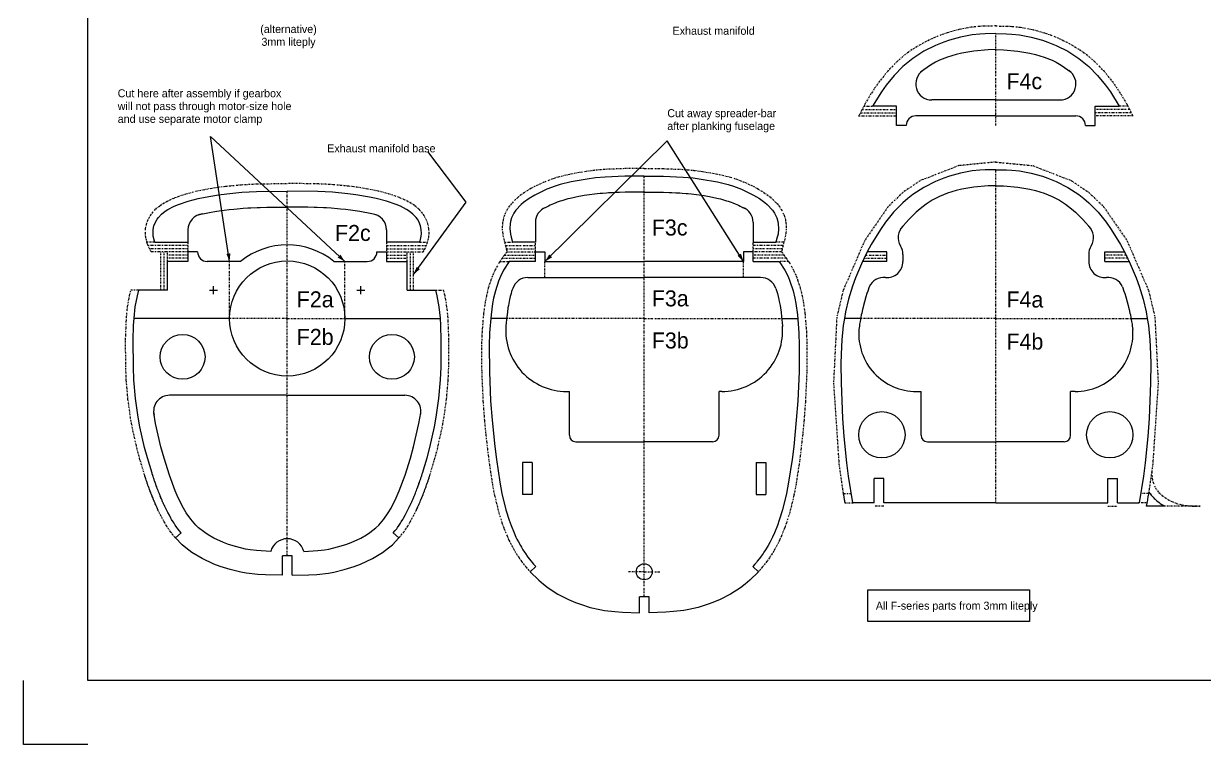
# Model space of a CAD drawing. Extents: x -1638 to 412, y -412 to 1290.
# Drawn here: x -1638.5 to -1269.5, y 449.2 to 674.4 of the extents above; entities that cross this region are included whole.
import ezdxf
from ezdxf.enums import TextEntityAlignment as Align

# ---------------------------------------------------------------- set-up
doc = ezdxf.new("R2010")
doc.units = 0
doc.linetypes.add('DASHDOT', pattern=[1, 0.5, -0.25, 0, -0.25])
for name, color, linetype in [('1', 7, 'CONTINUOUS'), ('2', 7, 'CONTINUOUS'), ('4', 7, 'CONTINUOUS'), ('6', 7, 'CONTINUOUS'), ('7', 7, 'CONTINUOUS'), ('8', 7, 'CONTINUOUS')]:
    doc.layers.add(name, color=color, linetype=linetype)
doc.styles.add('txt', font='TXT', dxfattribs={"height": 0.2})

# ---------------------------------------------------------------- blocks, each defined once
blk = doc.blocks.new('*D18')
at = {"layer": '7', "color": 215, "linetype": 'CONTINUOUS'}
blk.add_line((0, 0), (-41.957, 39.0315), dxfattribs=at)
blk.add_solid([(-1.4047, 2.1604), (0, 0), (-2.2561, 1.2452)], dxfattribs=at)
blk = doc.blocks.new('*D19')
at = {"layer": '7', "color": 215, "linetype": 'CONTINUOUS'}
blk.add_line((0, 0), (-5.957, 39.0315), dxfattribs=at)
blk.add_solid([(0.2407, 2.5657), (0, 0), (-0.995, 2.3771)], dxfattribs=at)
blk = doc.blocks.new('*D26')
at = {"layer": '7', "color": 215, "linetype": 'CONTINUOUS'}
blk.add_line((0, 0), (38.2076, 37.7688), dxfattribs=at)
blk.add_solid([(2.2173, 1.313), (0, 0), (1.3386, 2.202)], dxfattribs=at)
blk = doc.blocks.new('*D27')
at = {"layer": '7', "color": 215, "linetype": 'CONTINUOUS'}
blk.add_line((0, 0), (-23.7924, 37.7688), dxfattribs=at)
blk.add_solid([(-0.8037, 2.4484), (0, 0), (-1.8613, 1.7821)], dxfattribs=at)
blk = doc.blocks.new('*D53')
at = {"layer": '7', "color": 215, "linetype": 'CONTINUOUS'}
blk.add_line((0, 0), (16.4244, 22.6086), dxfattribs=at)
blk.add_solid([(1.975, 1.6553), (0, 0), (0.9637, 2.39)], dxfattribs=at)

msp = doc.modelspace()

# ---------------------------------------------------------------- linework, layer by layer
at = {"layer": '1', "color": 5, "linetype": 'CONTINUOUS'}
msp.add_line((-1556.1672, 509.4433), (-1556.116, 509.4433), dxfattribs=at)
at = {"layer": '2', "color": 5, "linetype": 'CONTINUOUS'}
for p, q in [((-1589.2356, 515.2631), (-1591.0264, 513.7113)), ((-1523.0476, 515.2631), (-1521.2568, 513.7113))]:
    msp.add_line(p, q, dxfattribs=at)
at = {"layer": '4', "color": 166, "linetype": 'DASHDOT'}
for p, q in [((-1334.8846, 642.5849), (-1334.8846, 671.2834)), ((-1334.8846, 524.6185), (-1334.8846, 628.7715)), ((-1444.677, 495.3114), (-1444.677, 626.7191)), ((-1556.1416, 508.0861), (-1556.1416, 622.0863)), ((-1574.1416, 582.2735), (-1574.1416, 600.073)), ((-1538.1416, 582.2735), (-1538.1416, 600.073)), ((-1475.677, 595.073), (-1475.677, 600.073)), ((-1413.677, 595.073), (-1413.677, 600.073)), ((-1556.1416, 582.2735), (-1574.1416, 582.2735)), ((-1556.1416, 582.2735), (-1538.1416, 582.2735)), ((-1444.677, 582.2735), (-1487.642, 582.2735)), ((-1444.677, 582.2735), (-1401.712, 582.2735)), ((-1334.8846, 582.2735), (-1376.7082, 582.2735)), ((-1334.8846, 582.2735), (-1293.061, 582.2735)), ((-1444.677, 503.1135), (-1449.7416, 503.1135)), ((-1444.677, 503.1135), (-1439.6122, 503.1135))]:
    msp.add_line(p, q, dxfattribs=at)
at = {"layer": '4', "color": 5, "linetype": 'CONTINUOUS'}
for p, q in [((-1334.9572, 666.2834), (-1334.8118, 666.2834)), ((-1334.8846, 650.5849), (-1354.9066, 650.5849)), ((-1334.8846, 650.5849), (-1314.8626, 650.5849)), ((-1365.8846, 648.5849), (-1373.4194, 648.5849)), ((-1365.8846, 642.5849), (-1365.8846, 648.5849)), ((-1303.8846, 648.5849), (-1296.3496, 648.5849)), ((-1303.8846, 642.5849), (-1303.8846, 648.5849)), ((-1362.8846, 642.5849), (-1365.8846, 642.5849)), ((-1334.8846, 645.5849), (-1359.8846, 645.5849)), ((-1334.8846, 645.5849), (-1309.8846, 645.5849)), ((-1306.8846, 642.5849), (-1303.8846, 642.5849)), ((-1444.6846, 626.7191), (-1444.6694, 626.7191)), ((-1334.9572, 623.7715), (-1334.8118, 623.7715)), ((-1587.1416, 609.9836), (-1587.1416, 606.073)), ((-1525.1416, 609.9836), (-1525.1416, 606.073)), ((-1478.677, 612.3095), (-1478.677, 606.073)), ((-1410.677, 612.3095), (-1410.677, 606.073)), ((-1597.4606, 606.073), (-1587.1416, 606.073)), ((-1514.8228, 606.073), (-1525.1416, 606.073)), ((-1478.677, 606.073), (-1485.7632, 606.073)), ((-1410.677, 606.073), (-1403.5908, 606.073)), ((-1587.1416, 603.073), (-1587.1416, 600.073)), ((-1584.1416, 603.073), (-1587.1416, 603.073)), ((-1528.1416, 603.073), (-1525.1416, 603.073)), ((-1525.1416, 603.073), (-1525.1416, 600.073)), ((-1478.677, 603.073), (-1475.677, 603.073)), ((-1478.677, 600.073), (-1478.677, 603.073)), ((-1475.677, 603.073), (-1475.677, 600.073)), ((-1410.677, 603.073), (-1413.677, 603.073)), ((-1413.677, 603.073), (-1413.677, 600.073)), ((-1410.677, 600.073), (-1410.677, 603.073)), ((-1368.8846, 603.073), (-1375.0544, 603.073)), ((-1368.8846, 600.073), (-1368.8846, 603.073)), ((-1363.8846, 602.2931), (-1363.8846, 600.073)), ((-1305.8846, 602.2931), (-1305.8846, 600.073)), ((-1300.8846, 603.073), (-1294.7148, 603.073)), ((-1300.8846, 600.073), (-1300.8846, 603.073)), ((-1587.1416, 600.073), (-1593.5842, 600.073)), ((-1593.5842, 591.1154), (-1593.5842, 600.073)), ((-1570.708, 600.073), (-1581.1416, 600.073)), ((-1541.5754, 600.073), (-1531.1416, 600.073)), ((-1525.1416, 600.073), (-1518.699, 600.073)), ((-1518.699, 591.1154), (-1518.699, 600.073)), ((-1478.677, 600.073), (-1486.861, 600.073)), ((-1475.677, 600.073), (-1444.677, 600.073)), ((-1413.677, 600.073), (-1444.677, 600.073)), ((-1410.677, 600.073), (-1402.4928, 600.073)), ((-1368.8846, 600.073), (-1376.5324, 600.073)), ((-1300.8846, 600.073), (-1293.2368, 600.073)), ((-1481.0232, 595.073), (-1444.677, 595.073)), ((-1408.3306, 595.073), (-1444.677, 595.073)), ((-1593.5842, 591.1154), (-1602.4894, 591.1154)), ((-1518.699, 591.1154), (-1509.7938, 591.1154)), ((-1574.1416, 582.2735), (-1603.9704, 582.2735)), ((-1538.1416, 582.2735), (-1508.313, 582.2735)), ((-1487.642, 582.2735), (-1492.6258, 582.2735)), ((-1401.712, 582.2735), (-1396.728, 582.2735)), ((-1376.7082, 582.2735), (-1382.1846, 582.2735)), ((-1293.061, 582.2735), (-1287.5846, 582.2735)), ((-1556.1416, 558.2735), (-1592.8728, 558.2735)), ((-1556.1416, 558.2735), (-1519.4104, 558.2735)), ((-1468.9018, 559.4541), (-1468.037, 559.4541)), ((-1468.037, 545.7691), (-1468.037, 559.4541)), ((-1421.317, 545.7691), (-1421.317, 559.4541)), ((-1420.4522, 559.4541), (-1421.317, 559.4541)), ((-1359.6776, 559.4541), (-1358.2446, 559.4541)), ((-1358.2446, 545.7691), (-1358.2446, 559.4541)), ((-1311.5246, 545.7691), (-1311.5246, 559.4541)), ((-1310.0914, 559.4541), (-1311.5246, 559.4541)), ((-1466.037, 543.7691), (-1444.677, 543.7691)), ((-1423.317, 543.7691), (-1444.677, 543.7691)), ((-1356.2446, 543.7691), (-1334.8846, 543.7691)), ((-1313.5246, 543.7691), (-1334.8846, 543.7691)), ((-1482.677, 537.2735), (-1482.677, 527.2735)), ((-1479.677, 537.2735), (-1482.677, 537.2735)), ((-1479.677, 537.2735), (-1479.677, 527.2735)), ((-1409.677, 537.2735), (-1409.677, 527.2735)), ((-1409.677, 537.2735), (-1406.677, 537.2735)), ((-1406.677, 537.2735), (-1406.677, 527.2735)), ((-1369.8846, 532.2735), (-1372.8846, 532.2735)), ((-1372.8846, 524.6185), (-1372.8846, 532.2735)), ((-1369.8846, 524.6185), (-1369.8846, 532.2735)), ((-1299.8846, 532.2735), (-1296.8846, 532.2735)), ((-1299.8846, 524.6185), (-1299.8846, 532.2735)), ((-1296.8846, 524.6185), (-1296.8846, 532.2735)), ((-1479.677, 527.2735), (-1482.677, 527.2735)), ((-1409.677, 527.2735), (-1406.677, 527.2735)), ((-1372.8846, 524.6185), (-1379.5942, 524.6185)), ((-1334.8846, 524.6185), (-1369.8846, 524.6185)), ((-1334.8846, 524.6185), (-1299.8846, 524.6185)), ((-1296.8846, 524.6185), (-1290.1748, 524.6185)), ((-1282.1762, 523.6185), (-1287.9176, 523.6185)), ((-1554.6416, 508.0861), (-1557.6416, 508.0861)), ((-1557.6416, 502.0412), (-1557.6416, 508.0861)), ((-1554.6416, 502.0412), (-1554.6416, 508.0861)), ((-1480.3088, 503.1135), (-1478.5518, 504.7232)), ((-1409.045, 503.1135), (-1410.8022, 504.7232)), ((-1443.177, 495.3114), (-1446.177, 495.3114)), ((-1446.177, 490.3201), (-1446.177, 495.3114)), ((-1443.177, 490.3201), (-1443.177, 495.3114))]:
    msp.add_line(p, q, dxfattribs=at)
at = {"layer": '4', "color": 253, "linetype": 'DASHDOT'}
for p, q in [((-1377.219, 646.5849), (-1365.8846, 646.5849)), ((-1376.6934, 647.5849), (-1365.8846, 647.5849)), ((-1293.0758, 647.5849), (-1303.8846, 647.5849)), ((-1292.5502, 646.5849), (-1303.8846, 646.5849)), ((-1587.1416, 605.073), (-1599.6336, 605.073)), ((-1587.1416, 604.073), (-1599.1732, 604.073)), ((-1594.5842, 591.1154), (-1594.5842, 603.073)), ((-1587.1416, 602.073), (-1593.5842, 602.073)), ((-1525.1416, 605.073), (-1512.6498, 605.073)), ((-1525.1416, 604.073), (-1513.11, 604.073)), ((-1525.1416, 602.073), (-1518.699, 602.073)), ((-1517.699, 591.1154), (-1517.699, 603.073)), ((-1488.3498, 602.073), (-1478.677, 602.073)), ((-1487.7468, 604.073), (-1478.677, 604.073)), ((-1401.366, 605.073), (-1410.677, 605.073)), ((-1401.607, 604.073), (-1410.677, 604.073)), ((-1401.004, 602.073), (-1410.677, 602.073)), ((-1375.5486, 602.073), (-1368.8846, 602.073)), ((-1294.2206, 602.073), (-1300.8846, 602.073)), ((-1587.1416, 601.073), (-1593.5842, 601.073)), ((-1525.1416, 601.073), (-1518.699, 601.073)), ((-1489.0994, 601.073), (-1478.677, 601.073)), ((-1400.2546, 601.073), (-1410.677, 601.073)), ((-1376.0374, 601.073), (-1368.8846, 601.073)), ((-1293.7316, 601.073), (-1300.8846, 601.073))]:
    msp.add_line(p, q, dxfattribs=at)
at = {"layer": '4', "color": 155, "linetype": 'DASHDOT'}
for p, q in [((-1376.151, 648.5849), (-1373.4194, 648.5849)), ((-1293.618, 648.5849), (-1296.3496, 648.5849)), ((-1377.7278, 645.5849), (-1365.8846, 645.5849)), ((-1292.0414, 645.5849), (-1303.8846, 645.5849)), ((-1597.4606, 606.073), (-1599.9824, 606.073)), ((-1587.1416, 606.073), (-1587.1416, 603.073)), ((-1525.1416, 606.073), (-1525.1416, 603.073)), ((-1514.8228, 606.073), (-1512.3008, 606.073)), ((-1488.2518, 606.073), (-1485.7632, 606.073)), ((-1478.677, 603.073), (-1478.677, 606.073)), ((-1410.677, 603.073), (-1410.677, 606.073)), ((-1401.1022, 606.073), (-1403.5908, 606.073)), ((-1587.1416, 603.073), (-1598.5842, 603.073)), ((-1595.5842, 591.1154), (-1595.5842, 603.073)), ((-1593.5842, 600.073), (-1593.5842, 603.073)), ((-1525.1416, 603.073), (-1513.699, 603.073)), ((-1518.699, 600.073), (-1518.699, 603.073)), ((-1516.699, 591.1154), (-1516.699, 603.073)), ((-1487.988, 605.073), (-1478.677, 605.073)), ((-1487.52, 603.073), (-1478.677, 603.073)), ((-1401.8338, 603.073), (-1410.677, 603.073)), ((-1489.7766, 600.073), (-1486.861, 600.073)), ((-1399.5774, 600.073), (-1402.4928, 600.073)), ((-1602.4894, 591.1154), (-1604.992, 591.1154)), ((-1509.7938, 591.1154), (-1507.2914, 591.1154)), ((-1382.5504, 527.6185), (-1380.1176, 527.6185)), ((-1382.033, 524.6185), (-1379.411, 524.6185)), ((-1287.9176, 524.6185), (-1290.3582, 524.6185)), ((-1287.2186, 527.6185), (-1289.6516, 527.6185)), ((-1369.8846, 523.6185), (-1372.8846, 523.6185)), ((-1299.8846, 523.6185), (-1296.8846, 523.6185)), ((-1271.0362, 523.6185), (-1282.1762, 523.6185))]:
    msp.add_line(p, q, dxfattribs=at)
for points in [[(-1334.8128, 673.6823), (-1338.299412, 673.658376), (-1340.023229, 673.548999), (-1342.589501, 673.262033), (-1346.4068, 672.552365), (-1350.115299, 671.529913), (-1351.945791, 670.898838), (-1354.643553, 669.804975), (-1358.538841, 667.83894), (-1361.002811, 666.315901), (-1362.186704, 665.491829), (-1363.894718, 664.178607), (-1365.514547, 662.77589), (-1368.504503, 659.727277), (-1371.19292, 656.405529), (-1372.836283, 654.06957), (-1373.87222, 652.468937), (-1375.815848, 649.18791), (-1377.7278, 645.5849)], [(-1334.9562, 673.6823), (-1331.469604, 673.658376), (-1329.745805, 673.548999), (-1327.179563, 673.262033), (-1323.362305, 672.552365), (-1319.653821, 671.529913), (-1317.823329, 670.898838), (-1315.125561, 669.804975), (-1311.230256, 667.83894), (-1308.766276, 666.315901), (-1307.58238, 665.491829), (-1305.874365, 664.178607), (-1304.254541, 662.77589), (-1301.264609, 659.727277), (-1298.576225, 656.405529), (-1296.932884, 654.06957), (-1295.89696, 652.468937), (-1293.953349, 649.18791), (-1292.0414, 645.5849)], [(-1334.8128, 631.1704), (-1346.4068, 630.040465), (-1358.538833, 625.327039), (-1363.894691, 621.666705), (-1368.504442, 617.215373), (-1375.815714, 606.676015), (-1382.598369, 590.942753), (-1384.545055, 582.720806), (-1385.568108, 562.150848), (-1383.876928, 536.837237), (-1382.6416, 528.1722)], [(-1334.9562, 631.1704), (-1323.362305, 630.040465), (-1311.230259, 625.327039), (-1305.874377, 621.666705), (-1301.264636, 617.215373), (-1293.953415, 606.676015), (-1287.170715, 590.942753), (-1285.224012, 582.720806), (-1284.201018, 562.150848), (-1285.892191, 536.837237), (-1287.1276, 528.1722)], [(-1444.677, 629.1191), (-1450.784242, 629.099019), (-1457.023504, 628.854544), (-1460.203302, 628.565468), (-1462.850247, 628.223348), (-1468.028053, 627.312206), (-1471.583959, 626.4431), (-1473.311031, 625.897211), (-1476.017259, 624.850931), (-1478.686858, 623.603167), (-1480.054974, 622.869957), (-1482.071879, 621.637773), (-1483.964424, 620.251325), (-1484.835218, 619.501862), (-1486.149533, 618.157989), (-1486.727203, 617.445952), (-1487.48332, 616.326373), (-1488.342928, 614.527746), (-1488.747725, 613.123745), (-1488.916522, 612.173916), (-1489.037238, 610.323547), (-1488.826117, 608.233301), (-1488.556102, 607.123487), (-1487.52, 603.073)], [(-1444.677, 629.1191), (-1438.569558, 629.099019), (-1432.330296, 628.854544), (-1429.150498, 628.565468), (-1426.503554, 628.223348), (-1421.325775, 627.312206), (-1417.769925, 626.4431), (-1416.042878, 625.897211), (-1413.336668, 624.850931), (-1410.667052, 623.603167), (-1409.298922, 622.869957), (-1407.281997, 621.637773), (-1405.389447, 620.251325), (-1404.518659, 619.501862), (-1403.204369, 618.157989), (-1402.626713, 617.445952), (-1401.870613, 616.326373), (-1401.011004, 614.527746), (-1400.606177, 613.123745), (-1400.437352, 612.173916), (-1400.316584, 610.323547), (-1400.527707, 608.233301), (-1400.797777, 607.123487), (-1401.8338, 603.073)], [(-1598.5842, 603.073), (-1599.091641, 603.919744), (-1599.861544, 605.692028), (-1600.342188, 607.713834), (-1600.436079, 608.763013), (-1600.365615, 610.355752), (-1600.06227, 611.803713), (-1599.741635, 612.741874), (-1598.852914, 614.489844), (-1598.353916, 615.205419), (-1597.199723, 616.48669), (-1595.861148, 617.591437), (-1594.880484, 618.243681), (-1592.745492, 619.383263), (-1591.222646, 620.04384), (-1588.003313, 621.164992), (-1584.650437, 622.050652), (-1582.399057, 622.528739), (-1578.014351, 623.265153), (-1575.391051, 623.612193), (-1570.486571, 624.083049), (-1565.818945, 624.328187), (-1556.1416, 624.4865)], [(-1513.699, 603.073), (-1513.19158, 603.919744), (-1512.421761, 605.692028), (-1511.941121, 607.713834), (-1511.847209, 608.763013), (-1511.917649, 610.355752), (-1512.221003, 611.803713), (-1512.541657, 612.741874), (-1513.430426, 614.489844), (-1513.929442, 615.205419), (-1515.083659, 616.48669), (-1516.422247, 617.591437), (-1517.402915, 618.243681), (-1519.537908, 619.383263), (-1521.060754, 620.04384), (-1524.280086, 621.164992), (-1527.632958, 622.050652), (-1529.884333, 622.528739), (-1534.269022, 623.265153), (-1536.892303, 623.612193), (-1541.796736, 624.083049), (-1546.464312, 624.328187), (-1556.1416, 624.4865)], [(-1487.52, 603.073), (-1488.404972, 602.0026), (-1489.986509, 599.740755), (-1491.330539, 597.299201), (-1492.10273, 595.560806), (-1492.565344, 594.34886), (-1493.371839, 591.789046), (-1493.971896, 589.316151), (-1494.308826, 587.586818), (-1494.842608, 583.953679), (-1495.331024, 578.132087), (-1495.47797, 574.053119), (-1495.434119, 565.574534), (-1495.021835, 556.419118), (-1494.559419, 550.240688), (-1494.169866, 546.105081), (-1493.200438, 537.831646), (-1492.104639, 530.589456), (-1491.419759, 527.02388), (-1490.1481, 521.789994), (-1489.099523, 518.400429), (-1488.505244, 516.741564), (-1487.5172, 514.3038)], [(-1401.8338, 603.073), (-1400.948831, 602.0026), (-1399.367313, 599.740755), (-1398.023314, 597.299201), (-1397.251147, 595.560806), (-1396.788549, 594.34886), (-1395.982085, 591.789046), (-1395.38205, 589.316151), (-1395.045133, 587.586818), (-1394.511369, 583.953679), (-1394.022969, 578.132087), (-1393.876028, 574.053119), (-1393.919881, 565.574534), (-1394.332163, 556.419118), (-1394.794571, 550.240688), (-1395.184114, 546.105081), (-1396.153506, 537.831646), (-1397.249258, 530.589456), (-1397.934122, 527.02388), (-1399.205786, 521.789994), (-1400.254394, 518.400429), (-1400.8487, 516.741564), (-1401.8368, 514.3038)], [(-1375.0544, 603.073), (-1375.109496, 602.962733), (-1375.146139, 602.889184), (-1375.194899, 602.791073), (-1375.219239, 602.741998), (-1375.255704, 602.66836), (-1375.304246, 602.57013), (-1375.328487, 602.520995), (-1375.401104, 602.373514), (-1375.449441, 602.275127), (-1375.545985, 602.0782), (-1375.618321, 601.930369), (-1375.762965, 601.634364), (-1375.95619, 601.238984), (-1376.053152, 601.040995), (-1376.150462, 600.842809), (-1376.199274, 600.743642), (-1376.297264, 600.545162), (-1376.346465, 600.44585), (-1376.420553, 600.296791), (-1376.495016, 600.147624), (-1376.5324, 600.073)], [(-1294.7148, 603.073), (-1294.659704, 602.962733), (-1294.623059, 602.889184), (-1294.574297, 602.791073), (-1294.549954, 602.741998), (-1294.513486, 602.66836), (-1294.46494, 602.57013), (-1294.440696, 602.520995), (-1294.368071, 602.373514), (-1294.319727, 602.275127), (-1294.22317, 602.0782), (-1294.150824, 601.930369), (-1294.006163, 601.634364), (-1293.812922, 601.238984), (-1293.715959, 601.040995), (-1293.618653, 600.842809), (-1293.569846, 600.743642), (-1293.471869, 600.545162), (-1293.422678, 600.44585), (-1293.348609, 600.296791), (-1293.27417, 600.147624), (-1293.2368, 600.073)], [(-1600.6414, 533.166), (-1602.126069, 538.10689), (-1603.00631, 541.429279), (-1604.473881, 547.964408), (-1605.039241, 551.045306), (-1605.88413, 557.032139), (-1606.392895, 562.985277), (-1606.571994, 567.05359), (-1606.617984, 575.748491), (-1606.359215, 582.462799), (-1606.002471, 585.925353), (-1605.403532, 589.39392), (-1604.992, 591.1154)], [(-1511.6418, 533.166), (-1510.157271, 538.10689), (-1509.277069, 541.429279), (-1507.809502, 547.964408), (-1507.244128, 551.045306), (-1506.399201, 557.032139), (-1505.890392, 562.985277), (-1505.711264, 567.05359), (-1505.665231, 575.748491), (-1505.924005, 582.462799), (-1506.280789, 585.925353), (-1506.879809, 589.39392), (-1507.2914, 591.1154)], [(-1596.6438, 522.7793), (-1596.804499, 523.12887), (-1596.911121, 523.363693), (-1597.052646, 523.678965), (-1597.123134, 523.837522), (-1597.22852, 524.076493), (-1597.368389, 524.397217), (-1597.438044, 524.558464), (-1597.645889, 525.04569), (-1597.783512, 525.373357), (-1597.87484, 525.593045), (-1597.996085, 525.887484), (-1598.056481, 526.035348), (-1598.158057, 526.28583), (-1598.292816, 526.621657), (-1598.359906, 526.790352), (-1598.560007, 527.299504), (-1598.692429, 527.641442), (-1598.780273, 527.870489), (-1598.896852, 528.177215), (-1598.954906, 528.33114), (-1599.149672, 528.853347), (-1599.278513, 529.203757), (-1599.363958, 529.438349), (-1599.477323, 529.752341), (-1599.533764, 529.909844), (-1599.660165, 530.265439), (-1599.743976, 530.503419), (-1599.855154, 530.821843), (-1599.910497, 530.981526), (-1599.993204, 531.221628), (-1600.102903, 531.542824), (-1600.157505, 531.703868), (-1600.320311, 532.188741), (-1600.428014, 532.513406), (-1600.570571, 532.947995), (-1600.6414, 533.166)], [(-1515.6396, 522.7793), (-1515.478901, 523.12887), (-1515.372279, 523.363693), (-1515.230754, 523.678965), (-1515.160266, 523.837522), (-1515.054879, 524.076493), (-1514.915011, 524.397217), (-1514.845355, 524.558464), (-1514.637509, 525.04569), (-1514.499884, 525.373357), (-1514.408555, 525.593045), (-1514.287308, 525.887484), (-1514.226911, 526.035348), (-1514.125334, 526.28583), (-1513.990572, 526.621657), (-1513.923481, 526.790352), (-1513.723374, 527.299504), (-1513.590947, 527.641442), (-1513.5031, 527.870489), (-1513.386517, 528.177215), (-1513.32846, 528.33114), (-1513.133683, 528.853347), (-1513.004835, 529.203757), (-1512.919385, 529.438349), (-1512.806012, 529.752341), (-1512.749566, 529.909844), (-1512.623155, 530.265439), (-1512.539336, 530.503419), (-1512.428148, 530.821843), (-1512.372799, 530.981526), (-1512.290084, 531.221628), (-1512.180372, 531.542824), (-1512.125764, 531.703868), (-1511.962937, 532.188741), (-1511.855219, 532.513406), (-1511.71264, 532.947995), (-1511.6418, 533.166)], [(-1286.2044, 534.4223), (-1286.159815, 533.156874), (-1286.074333, 532.390518), (-1285.780757, 531.026082), (-1285.071232, 529.342962), (-1284.447838, 528.418778), (-1283.977095, 527.872732), (-1282.929826, 526.908173), (-1281.112089, 525.663507), (-1280.110042, 525.143391), (-1278.486578, 524.49699), (-1276.714457, 524.017518), (-1275.77118, 523.842631), (-1272.705425, 523.588172), (-1271.0362, 523.6185)], [(-1382.6416, 528.1722), (-1382.620029, 528.040374), (-1382.59115, 527.864629), (-1382.57666, 527.776767), (-1382.54758, 527.601063), (-1382.508598, 527.366833), (-1382.489018, 527.249737), (-1382.444748, 526.986315), (-1382.400179, 526.722957), (-1382.380275, 526.605929), (-1382.353646, 526.449913), (-1382.340292, 526.371913), (-1382.31015, 526.196435), (-1382.279877, 526.020987), (-1382.23931, 525.787102), (-1382.218939, 525.67018), (-1382.178023, 525.436376), (-1382.123108, 525.124724), (-1382.095498, 524.968934), (-1382.074722, 524.852109), (-1382.046933, 524.696363), (-1382.033, 524.6185)], [(-1591.0264, 513.7113), (-1591.741097, 514.567356), (-1592.19889, 515.153334), (-1592.496308, 515.550957), (-1593.073661, 516.363349), (-1593.492415, 516.988008), (-1593.765287, 517.411937), (-1594.297099, 518.278183), (-1594.556567, 518.720685), (-1595.063939, 519.624909), (-1595.557648, 520.555371), (-1595.880237, 521.19062), (-1596.512499, 522.497961), (-1596.6438, 522.7793)], [(-1521.2568, 513.7113), (-1520.542163, 514.567356), (-1520.084401, 515.153334), (-1519.787, 515.550957), (-1519.209673, 516.363349), (-1518.790931, 516.988008), (-1518.518063, 517.411937), (-1517.986251, 518.278183), (-1517.726779, 518.720685), (-1517.21939, 519.624909), (-1516.725652, 520.555371), (-1516.403038, 521.19062), (-1515.770712, 522.497961), (-1515.6396, 522.7793)], [(-1487.5172, 514.3038), (-1487.113946, 513.409453), (-1486.905503, 512.966326), (-1486.584114, 512.306835), (-1486.081916, 511.329625), (-1485.438587, 510.16264), (-1485.103293, 509.587822), (-1484.583466, 508.736898), (-1484.04354, 507.900028), (-1483.766098, 507.487036), (-1483.196369, 506.672283), (-1482.904129, 506.27066), (-1482.456612, 505.675611), (-1481.842954, 504.896363), (-1481.528904, 504.512958), (-1481.048866, 503.945819), (-1480.3088, 503.1135)], [(-1401.8368, 514.3038), (-1402.240054, 513.409453), (-1402.448496, 512.966326), (-1402.769882, 512.306835), (-1403.272072, 511.329625), (-1403.915381, 510.16264), (-1404.250662, 509.587822), (-1404.770466, 508.736898), (-1405.310367, 507.900028), (-1405.587797, 507.487036), (-1406.1575, 506.672283), (-1406.449729, 506.27066), (-1406.897228, 505.675611), (-1407.510868, 504.896363), (-1407.82491, 504.512958), (-1408.304939, 503.945819), (-1409.045, 503.1135)]]:
    msp.add_lwpolyline(points, dxfattribs=at)
at = {"layer": '4', "color": 5, "linetype": 'CONTINUOUS'}
for points in [[(-1334.8846, 671.2834), (-1338.222986, 671.262049), (-1339.863988, 671.159125), (-1342.298034, 670.888612), (-1345.905815, 670.219619), (-1349.404998, 669.256149), (-1351.131357, 668.661145), (-1353.675408, 667.628773), (-1357.350078, 665.769608), (-1360.795855, 663.543908), (-1362.412094, 662.295786), (-1363.888755, 661.014363), (-1366.629542, 658.231147), (-1369.111743, 655.197287), (-1370.637578, 653.061056), (-1373.4194, 648.5849)], [(-1334.8846, 671.2834), (-1331.5461, 671.262049), (-1329.905081, 671.159125), (-1327.471038, 670.888612), (-1323.86329, 670.219619), (-1320.364122, 669.256149), (-1318.637763, 668.661145), (-1316.093706, 667.628773), (-1312.41902, 665.769608), (-1308.973233, 663.543908), (-1307.356995, 662.295786), (-1305.880341, 661.014363), (-1303.139574, 658.231147), (-1300.657381, 655.197287), (-1299.131532, 653.061056), (-1296.3496, 648.5849)], [(-1334.9572, 666.2834), (-1337.254922, 666.246809), (-1341.722938, 665.857347), (-1345.456381, 665.227711), (-1347.274709, 664.798264), (-1349.927812, 663.986098), (-1352.47682, 662.945982), (-1353.707076, 662.331176), (-1355.315311, 661.397077), (-1356.355171, 660.710999), (-1358.3582, 659.2015)], [(-1334.8118, 666.2834), (-1332.5142, 666.246809), (-1328.046167, 665.857347), (-1324.312712, 665.227711), (-1322.494397, 664.798264), (-1319.841327, 663.986098), (-1317.292353, 662.945982), (-1316.06211, 662.331176), (-1314.453878, 661.397077), (-1313.413994, 660.710999), (-1311.4108, 659.2015)], [(-1334.8846, 628.7715), (-1338.222987, 628.750149), (-1339.863989, 628.647225), (-1342.298037, 628.376713), (-1345.905825, 627.707722), (-1349.405022, 626.744255), (-1351.131388, 626.149252), (-1353.67545, 625.116884), (-1357.350133, 623.257723), (-1360.795912, 621.032027), (-1362.412146, 619.783907), (-1363.947411, 618.448624), (-1366.788386, 615.540509), (-1369.351257, 612.364335), (-1370.921909, 610.12681), (-1373.776934, 605.441459), (-1375.0542, 603.0731)], [(-1334.8846, 628.7715), (-1331.5461, 628.750149), (-1329.905081, 628.647225), (-1327.47104, 628.376713), (-1323.863297, 627.707722), (-1320.364138, 626.744255), (-1318.637784, 626.149252), (-1316.093733, 625.116884), (-1312.419051, 623.257723), (-1308.973255, 621.032027), (-1307.357007, 619.783907), (-1305.821725, 618.448624), (-1302.980715, 615.540509), (-1300.417824, 612.364335), (-1298.847175, 610.12681), (-1295.99222, 605.441459), (-1294.7148, 603.0731)], [(-1444.6846, 626.7191), (-1450.744195, 626.699578), (-1456.845919, 626.461752), (-1459.935935, 626.181097), (-1462.504803, 625.849309), (-1467.505946, 624.971879), (-1470.897034, 624.147117), (-1472.525589, 623.634992), (-1475.055436, 622.661089), (-1478.788504, 620.84237), (-1480.627663, 619.736443), (-1482.327989, 618.517906), (-1483.097829, 617.87073), (-1484.731232, 616.133354), (-1485.368275, 615.206091), (-1486.081376, 613.737742), (-1486.413233, 612.605751), (-1486.550563, 611.84444), (-1486.648029, 610.366721), (-1486.466202, 608.660551), (-1486.219004, 607.68335), (-1485.7632, 606.073)], [(-1444.6694, 626.7191), (-1438.609615, 626.699578), (-1432.507983, 626.461752), (-1429.417992, 626.181097), (-1426.849108, 625.849309), (-1421.847918, 624.971879), (-1418.456859, 624.147117), (-1416.828333, 623.634992), (-1414.298528, 622.661089), (-1410.565485, 620.84237), (-1408.726319, 619.736443), (-1407.025969, 618.517906), (-1406.256112, 617.87073), (-1404.622656, 616.133354), (-1403.985594, 615.206091), (-1403.272492, 613.737742), (-1402.940664, 612.605751), (-1402.803354, 611.84444), (-1402.705895, 610.366721), (-1402.88764, 608.660551), (-1403.134803, 607.68335), (-1403.5908, 606.073)], [(-1334.9572, 623.7715), (-1337.254922, 623.734909), (-1341.722934, 623.345453), (-1345.456367, 622.715833), (-1347.274689, 622.286397), (-1349.927778, 621.474248), (-1352.476771, 620.434146), (-1353.707019, 619.819347), (-1354.721296, 619.247985), (-1356.681408, 617.970309), (-1358.551326, 616.530714), (-1359.748462, 615.491709), (-1362.025694, 613.252265), (-1364.6078, 610.2633)], [(-1334.8118, 623.7715), (-1332.514199, 623.734909), (-1328.046153, 623.345453), (-1324.312663, 622.715833), (-1322.494326, 622.286397), (-1319.841225, 621.474248), (-1317.292229, 620.434146), (-1316.061981, 619.819347), (-1315.047704, 619.247985), (-1313.087592, 617.970309), (-1311.217674, 616.530714), (-1310.020538, 615.491709), (-1307.743306, 613.252265), (-1305.1614, 610.2633)], [(-1597.4606, 606.073), (-1597.610845, 606.483391), (-1597.983319, 608.037283), (-1598.055012, 608.840062), (-1597.998692, 610.060169), (-1597.761475, 611.175645), (-1597.182952, 612.607205), (-1596.79005, 613.276751), (-1596.377582, 613.848611), (-1595.40474, 614.891332), (-1594.251868, 615.812858), (-1593.393451, 616.367862), (-1591.488496, 617.356995), (-1590.101581, 617.939896), (-1587.112641, 618.946284), (-1583.943626, 619.7606), (-1581.794159, 620.208905), (-1577.577712, 620.911309), (-1575.044972, 621.244398), (-1570.28871, 621.696354), (-1565.724622, 621.931954), (-1556.1164, 622.0866)], [(-1514.8228, 606.073), (-1514.672514, 606.483391), (-1514.299911, 608.037283), (-1514.228203, 608.840062), (-1514.284537, 610.060169), (-1514.521787, 611.175645), (-1515.100364, 612.607205), (-1515.49329, 613.276751), (-1515.905776, 613.848611), (-1516.878642, 614.891332), (-1518.031526, 615.812858), (-1518.889948, 616.367862), (-1520.794904, 617.356995), (-1522.181819, 617.939896), (-1525.170758, 618.946284), (-1528.33977, 619.7606), (-1530.489231, 620.208905), (-1534.70566, 620.911309), (-1537.238382, 621.244398), (-1541.994597, 621.696354), (-1546.558635, 621.931954), (-1556.1668, 622.0866)], [(-1444.7006, 621.7191), (-1447.535537, 621.723594), (-1448.833485, 621.719997), (-1450.660656, 621.70068), (-1452.42661, 621.663802), (-1453.289939, 621.637891), (-1454.569489, 621.586939), (-1455.840233, 621.518555), (-1456.475722, 621.476796), (-1457.753769, 621.376086), (-1458.399064, 621.316311), (-1459.37869, 621.213715), (-1460.175243, 621.119773), (-1461.784977, 620.903463), (-1463.386428, 620.655652), (-1464.431413, 620.476737), (-1465.111654, 620.352702), (-1466.4183, 620.096248), (-1467.824912, 619.787462), (-1468.493412, 619.624568), (-1469.466096, 619.363815), (-1470.417039, 619.07719), (-1470.889398, 618.922005), (-1471.837973, 618.583549), (-1472.31822, 618.39854), (-1473.051713, 618.098861), (-1474.089282, 617.641684), (-1474.615231, 617.395458), (-1475.403809, 617.007499), (-1476.182047, 616.600849), (-1476.5638, 616.3918)], [(-1444.6534, 621.7191), (-1441.818447, 621.723594), (-1440.520475, 621.719997), (-1438.693247, 621.70068), (-1436.927244, 621.663802), (-1436.063898, 621.637891), (-1434.784332, 621.586939), (-1433.513582, 621.518555), (-1432.878094, 621.476796), (-1431.600053, 621.376086), (-1430.954765, 621.316311), (-1429.975151, 621.213715), (-1429.17861, 621.119773), (-1427.568903, 620.903463), (-1425.967482, 620.655652), (-1424.922517, 620.476737), (-1424.242288, 620.352702), (-1422.935664, 620.096248), (-1421.529069, 619.787462), (-1420.860573, 619.624568), (-1419.88789, 619.363815), (-1418.93694, 619.07719), (-1418.464574, 618.922005), (-1417.51598, 618.583549), (-1417.035719, 618.39854), (-1416.3022, 618.098861), (-1415.264587, 617.641684), (-1414.738616, 617.395458), (-1413.95001, 617.007499), (-1413.171755, 616.600849), (-1412.79, 616.3918)], [(-1583.878, 614.6724), (-1583.096189, 614.852945), (-1581.498898, 615.190165), (-1579.878039, 615.495245), (-1578.797012, 615.68059), (-1578.080571, 615.796069), (-1576.667986, 616.007478), (-1575.874423, 616.117009), (-1574.323899, 616.311519), (-1572.813964, 616.475654), (-1571.825021, 616.569601), (-1569.876425, 616.724132), (-1568.429105, 616.814144), (-1567.465475, 616.8634), (-1565.52807, 616.939885), (-1564.548453, 616.968793), (-1562.552786, 617.012142), (-1560.489067, 617.041797), (-1556.064, 617.0869)], [(-1528.4054, 614.6724), (-1529.187209, 614.852945), (-1530.784488, 615.190165), (-1532.405326, 615.495245), (-1533.486336, 615.68059), (-1534.202765, 615.796069), (-1535.615328, 616.007478), (-1536.408879, 616.117009), (-1537.959381, 616.311519), (-1539.469299, 616.475654), (-1540.458233, 616.569601), (-1542.406816, 616.724132), (-1543.854132, 616.814144), (-1544.817763, 616.8634), (-1546.755174, 616.939885), (-1547.734798, 616.968793), (-1549.730487, 617.012142), (-1551.794237, 617.041797), (-1556.2194, 617.0869)], [(-1486.861, 600.073), (-1488.616493, 597.349279), (-1489.594432, 595.372191), (-1490.166739, 593.972306), (-1491.133494, 590.953078), (-1491.689558, 588.602699), (-1492.002279, 586.950335), (-1492.498524, 583.460147), (-1492.953147, 577.826592), (-1493.088926, 573.856216), (-1493.03875, 565.557145), (-1492.628662, 556.544766), (-1492.171483, 550.448731), (-1491.341349, 542.286219), (-1490.834488, 538.215273), (-1489.761811, 531.105399), (-1489.094248, 527.617139), (-1487.859463, 522.514572), (-1486.844657, 519.223507), (-1486.270514, 517.617365), (-1485.3172, 515.2632)], [(-1402.4928, 600.073), (-1400.737308, 597.349279), (-1399.75937, 595.372191), (-1399.187066, 593.972306), (-1398.22032, 590.953078), (-1397.664268, 588.602699), (-1397.351556, 586.950335), (-1396.855333, 583.460147), (-1396.400747, 577.826592), (-1396.264994, 573.856216), (-1396.315214, 565.557145), (-1396.725327, 556.544766), (-1397.182513, 550.448731), (-1398.012651, 542.286219), (-1398.519512, 538.215273), (-1399.592184, 531.105399), (-1400.259735, 527.617139), (-1401.494478, 522.514572), (-1402.509235, 519.223507), (-1403.083345, 517.617365), (-1404.0366, 515.2632)], [(-1376.5324, 600.073), (-1378.706721, 594.938824), (-1379.644614, 592.322585), (-1380.852107, 588.344313), (-1381.80677, 584.309372), (-1382.184504, 582.273474), (-1382.516333, 580.064627), (-1382.968778, 575.615952), (-1383.188997, 571.137092), (-1383.236064, 568.141007), (-1383.169836, 562.142207), (-1382.722917, 550.99164), (-1382.333358, 545.439144), (-1381.496485, 537.1388), (-1380.945385, 532.95668), (-1379.5942, 524.6185)], [(-1293.2368, 600.073), (-1291.062349, 594.938824), (-1290.12442, 592.322585), (-1288.9169, 588.344313), (-1287.96223, 584.309372), (-1287.584496, 582.273474), (-1287.252667, 580.064627), (-1286.800223, 575.615952), (-1286.580008, 571.137092), (-1286.532947, 568.141007), (-1286.599195, 562.142207), (-1287.046185, 550.99164), (-1287.435783, 545.439144), (-1288.2727, 537.1388), (-1288.823803, 532.95668), (-1290.1748, 524.6185)], [(-1598.3698, 533.8975), (-1599.820787, 538.741022), (-1600.684591, 542.00707), (-1602.128439, 548.444241), (-1602.680742, 551.459268), (-1603.506784, 557.317764), (-1604.005554, 563.132486), (-1604.182413, 567.09426), (-1604.2332, 575.518457), (-1604.107496, 580.051899), (-1603.962204, 582.378411), (-1603.579677, 585.894856), (-1602.933998, 589.392048), (-1602.4894, 591.1154)], [(-1513.9134, 533.8975), (-1512.462535, 538.741022), (-1511.598747, 542.00707), (-1510.154866, 548.444241), (-1509.60255, 551.459268), (-1508.77651, 557.317764), (-1508.277766, 563.132486), (-1508.10093, 567.09426), (-1508.050184, 575.518457), (-1508.175893, 580.051899), (-1508.321175, 582.378411), (-1508.703664, 585.894856), (-1509.349261, 589.392048), (-1509.7938, 591.1154)], [(-1485.7392, 591.6916), (-1485.967262, 591.04067), (-1486.084122, 590.673938), (-1486.25954, 590.082247), (-1486.514861, 589.124864), (-1486.728389, 588.216057), (-1486.861217, 587.589354), (-1487.104612, 586.287886), (-1487.215443, 585.61398), (-1487.416035, 584.221978), (-1487.589419, 582.773921), (-1487.690415, 581.779106), (-1487.751445, 581.103408), (-1487.8588, 579.7234)], [(-1403.6146, 591.6916), (-1403.386656, 591.04067), (-1403.269819, 590.673938), (-1403.094405, 590.082247), (-1402.839061, 589.124864), (-1402.625517, 588.216057), (-1402.492685, 587.589354), (-1402.249293, 586.287886), (-1402.138465, 585.61398), (-1401.937876, 584.221978), (-1401.764482, 582.773921), (-1401.663467, 581.779106), (-1401.602417, 581.103408), (-1401.495, 579.7234)], [(-1374.4082, 592.2169), (-1374.893655, 590.820433), (-1375.124663, 590.11783), (-1375.456212, 589.058606), (-1375.919124, 587.458142), (-1376.204244, 586.383667), (-1376.339616, 585.844244), (-1376.533558, 585.032437), (-1376.774883, 583.945155), (-1376.888041, 583.399474), (-1377.048265, 582.578463), (-1377.266884, 581.341487), (-1377.405748, 580.462142), (-1377.488586, 579.891299), (-1377.6248, 578.8329)], [(-1295.361, 592.2169), (-1294.875476, 590.820433), (-1294.644441, 590.11783), (-1294.312861, 589.058606), (-1293.849922, 587.458142), (-1293.564796, 586.383667), (-1293.429425, 585.844244), (-1293.235488, 585.032437), (-1292.994178, 583.945155), (-1292.881031, 583.399474), (-1292.720827, 582.578463), (-1292.502247, 581.341487), (-1292.363415, 580.462142), (-1292.280596, 579.891299), (-1292.1444, 578.8329)], [(-1561.3138, 509.4815), (-1565.709465, 509.735467), (-1567.754432, 509.990648), (-1569.157799, 510.23297), (-1571.882304, 510.865055), (-1574.466405, 511.666708), (-1576.092909, 512.279335), (-1579.065741, 513.649018), (-1580.836614, 514.65876), (-1581.914123, 515.370129), (-1583.849819, 516.899538), (-1584.720471, 517.724236), (-1586.29855, 519.510256), (-1587.700547, 521.500631), (-1588.562013, 522.954225), (-1590.175757, 526.200941), (-1591.122854, 528.415906), (-1592.936991, 533.293837), (-1594.59838, 538.577662), (-1595.593849, 542.212261), (-1597.242084, 549.444072), (-1597.8527, 552.8371)], [(-1550.9694, 509.4815), (-1546.573735, 509.735467), (-1544.528768, 509.990648), (-1543.125401, 510.23297), (-1540.400896, 510.865055), (-1537.816795, 511.666708), (-1536.190291, 512.279335), (-1533.217459, 513.649018), (-1531.446586, 514.65876), (-1530.369077, 515.370129), (-1528.433381, 516.899538), (-1527.562729, 517.724236), (-1525.98465, 519.510256), (-1524.582653, 521.500631), (-1523.721187, 522.954225), (-1522.107443, 526.200941), (-1521.160346, 528.415906), (-1519.346209, 533.293837), (-1517.68482, 538.577662), (-1516.689351, 542.212261), (-1515.041116, 549.444072), (-1514.4305, 552.8371)], [(-1594.4866, 523.7735), (-1594.639795, 524.108335), (-1594.741571, 524.33352), (-1594.876827, 524.636177), (-1594.944261, 524.788529), (-1595.045169, 525.018322), (-1595.179255, 525.327053), (-1595.246099, 525.482411), (-1595.445826, 525.952402), (-1595.578299, 526.268948), (-1595.666308, 526.481389), (-1595.78327, 526.766375), (-1595.841585, 526.909604), (-1595.939739, 527.152403), (-1596.070112, 527.478262), (-1596.135083, 527.642093), (-1596.329125, 528.137138), (-1596.457751, 528.470083), (-1596.628325, 528.917566), (-1596.71321, 529.142807), (-1596.90321, 529.653188), (-1597.029104, 529.996154), (-1597.195988, 530.456746), (-1597.279009, 530.688434), (-1597.403007, 531.037676), (-1597.567332, 531.506467), (-1597.64906, 531.742183), (-1597.730495, 531.978764), (-1597.838616, 532.295534), (-1597.892478, 532.454481), (-1598.053268, 532.933533), (-1598.159789, 533.254712), (-1598.300973, 533.685152), (-1598.3712, 533.9013)], [(-1517.7966, 523.7735), (-1517.643426, 524.108335), (-1517.541664, 524.33352), (-1517.406425, 524.636177), (-1517.338998, 524.788529), (-1517.238101, 525.018322), (-1517.10403, 525.327053), (-1517.037193, 525.482411), (-1516.837484, 525.952402), (-1516.705023, 526.268948), (-1516.61702, 526.481389), (-1516.500067, 526.766375), (-1516.441756, 526.909604), (-1516.343608, 527.152403), (-1516.213243, 527.478262), (-1516.148275, 527.642093), (-1515.954243, 528.137138), (-1515.825622, 528.470083), (-1515.655054, 528.917566), (-1515.570172, 529.142807), (-1515.380178, 529.653188), (-1515.254287, 529.996154), (-1515.087405, 530.456746), (-1515.004386, 530.688434), (-1514.88039, 531.037676), (-1514.716066, 531.506467), (-1514.634339, 531.742183), (-1514.552904, 531.978764), (-1514.444784, 532.295534), (-1514.390921, 532.454481), (-1514.230132, 532.933533), (-1514.123611, 533.254712), (-1513.982427, 533.685152), (-1513.9122, 533.9013)], [(-1287.1276, 528.1722), (-1287.210909, 527.665272), (-1287.267085, 527.32744), (-1287.342771, 526.877153), (-1287.380948, 526.652078), (-1287.438629, 526.314553), (-1287.516305, 525.864689), (-1287.555471, 525.639832), (-1287.674265, 524.965567), (-1287.754532, 524.516322), (-1287.9176, 523.6185)], [(-1287.1276, 528.1722), (-1286.889102, 527.790771), (-1286.72249, 527.546184), (-1286.372183, 527.078795), (-1286.189015, 526.855333), (-1285.807964, 526.427222), (-1285.409052, 526.021989), (-1285.134228, 525.763237), (-1284.566074, 525.269578), (-1283.889538, 524.73831), (-1283.541252, 524.485861), (-1283.006371, 524.123815), (-1282.456623, 523.781876), (-1282.1762, 523.6185)], [(-1589.2356, 515.2631), (-1589.887596, 516.047518), (-1590.306432, 516.58711), (-1590.579138, 516.954462), (-1591.110078, 517.707984), (-1591.496649, 518.290042), (-1591.749312, 518.686352), (-1592.243689, 519.499335), (-1592.485925, 519.916239), (-1592.961796, 520.771445), (-1593.427937, 521.655947), (-1593.734323, 522.262343), (-1594.33938, 523.516507), (-1594.4666, 523.7893)], [(-1523.0476, 515.2631), (-1522.39561, 516.047518), (-1521.976784, 516.58711), (-1521.704087, 516.954462), (-1521.173165, 517.707984), (-1520.786609, 518.290042), (-1520.533955, 518.686352), (-1520.039593, 519.499335), (-1519.797362, 519.916239), (-1519.321494, 520.771445), (-1518.855343, 521.655947), (-1518.548941, 522.262343), (-1517.943831, 523.516507), (-1517.8166, 523.7893)], [(-1557.6416, 502.0412), (-1562.885548, 502.13834), (-1565.367893, 502.290256), (-1568.982523, 502.712918), (-1570.65303, 503.009533), (-1573.926748, 503.785572), (-1577.065548, 504.774624), (-1579.056348, 505.534118), (-1582.721485, 507.244235), (-1585.931426, 509.182201), (-1587.807132, 510.589449), (-1588.953458, 511.582848), (-1591.0264, 513.7113)], [(-1554.6416, 502.0412), (-1549.397652, 502.13834), (-1546.915307, 502.290256), (-1543.300677, 502.712918), (-1541.63017, 503.009533), (-1538.356454, 503.785572), (-1535.217661, 504.774624), (-1533.226871, 505.534118), (-1529.56177, 507.244235), (-1526.351882, 509.182201), (-1524.47619, 510.589449), (-1523.329851, 511.582848), (-1521.2568, 513.7113)], [(-1485.319, 515.2672), (-1484.733741, 513.986885), (-1484.428138, 513.359245), (-1483.952334, 512.432223), (-1483.346086, 511.330224), (-1483.030836, 510.788364), (-1482.542892, 509.987339), (-1482.036959, 509.200793), (-1481.777279, 508.813077), (-1481.244558, 508.049014), (-1480.971544, 507.672768), (-1480.553742, 507.115775), (-1479.981286, 506.387152), (-1479.688492, 506.02897), (-1479.241132, 505.499501), (-1478.5518, 504.7232)], [(-1404.0348, 515.2672), (-1404.620202, 513.986885), (-1404.925811, 513.359245), (-1405.401592, 512.432223), (-1406.00782, 511.330224), (-1406.323068, 510.788364), (-1406.811015, 509.987339), (-1407.316959, 509.200793), (-1407.576646, 508.813077), (-1408.109383, 508.049014), (-1408.382406, 507.672768), (-1408.800221, 507.115775), (-1409.372694, 506.387152), (-1409.665495, 506.02897), (-1410.112862, 505.499501), (-1410.8022, 504.7232)], [(-1480.3088, 503.1135), (-1477.607327, 500.452408), (-1476.157129, 499.232868), (-1474.697268, 498.130631), (-1471.620303, 496.148931), (-1468.371497, 494.465809), (-1466.132572, 493.510518), (-1464.615372, 492.948108), (-1461.539902, 492.002703), (-1458.581744, 491.32624), (-1457.053118, 491.06136), (-1453.816557, 490.664112), (-1451.474533, 490.488328), (-1446.177, 490.3202)], [(-1409.045, 503.1135), (-1411.746473, 500.452408), (-1413.196671, 499.232868), (-1414.656532, 498.130631), (-1417.733499, 496.148931), (-1420.982313, 494.465809), (-1423.221249, 493.510518), (-1424.738459, 492.948108), (-1427.813957, 492.002703), (-1430.772153, 491.32624), (-1432.3008, 491.06136), (-1435.537401, 490.664112), (-1437.879447, 490.488328), (-1443.177, 490.3202)]]:
    msp.add_lwpolyline(points, dxfattribs=at)
for centre, radius in [((-1556.14165, 582.2735), 18), ((-1588.8237, 570.2735), 7), ((-1523.4595, 570.2735), 7), ((-1370.45995, 545.9261), 7.25), ((-1299.30915, 545.9261), 7.25), ((-1444.67695, 503.1135), 2.5)]:
    msp.add_circle(centre, radius, dxfattribs=at)
for centre, radius, start, end in [((-1354.90655, 655.5849), 5, 123.178856, 269.999972), ((-1314.86255, 655.5849), 5, 270.000028, 56.821144), ((-1359.88455, 642.5849), 3, 90, 180), ((-1309.88455, 642.5849), 3, 0, 90), ((-1473.67695, 612.3095), 5, 110.750692, 180), ((-1415.67695, 612.3095), 5, 360, 69.249308), ((-1582.14165, 609.9836), 5, 95.209081, 180), ((-1530.14165, 609.9836), 5, 360, 84.790919), ((-1360.39305, 607.5747), 5, 134.281614, 211.881061), ((-1309.37605, 607.5747), 5, 328.118939, 45.718386), ((-1556.14165, 582.2735), 23, 50.704622, 129.295378), ((-1581.14165, 603.073), 3, 180, 270), ((-1531.14165, 603.073), 3, 270, 0), ((-1368.88455, 602.2931), 5, 0, 31.881061), ((-1300.88455, 602.2931), 5, 148.118939, 180), ((-1368.88455, 600.073), 5, 264.210917, 360), ((-1300.88455, 600.073), 5, 180, 275.789083), ((-1481.008512, 590.073022), 5, 90.168881, 161.112719), ((-1408.345388, 590.073022), 5, 18.887281, 89.831119), ((-1369.901089, 590.178515), 4.946575, 84.056508, 155.664436), ((-1299.868011, 590.178515), 4.946575, 24.335564, 95.943492), ((-1468.90175, 578.4541), 19, 175.570128, 270), ((-1420.45215, 578.4541), 19, 270, 4.429872), ((-1359.67765, 577.4541), 18, 175.606836, 270), ((-1310.09145, 577.4541), 18, 270, 4.393164), ((-1592.8728, 553.2735), 5, 90, 194.132781), ((-1519.4104, 553.2735), 5, 345.867219, 90), ((-1466.03695, 545.7691), 2, 180, 270), ((-1423.31695, 545.7691), 2, 270, 360), ((-1356.24455, 545.7691), 2, 180, 270), ((-1313.52455, 545.7691), 2, 270, 360), ((-1556.14165, 508.0861), 5.3572, 15.098058, 164.901853)]:
    msp.add_arc(centre, radius, start, end, dxfattribs=at)
at = {"layer": '6', "color": 202, "linetype": 'CONTINUOUS'}
for p, q in [((-1618.4576, 469.1819), (-1618.4576, 1270.1819)), ((-1638.4576, 449.1819), (-1638.4576, 469.1819)), ((-469.4576, 469.1819), (-1618.4576, 469.1819)), ((-1618.4576, 449.1819), (-1638.4576, 449.1819))]:
    msp.add_line(p, q, dxfattribs=at)
at = {"layer": '7', "color": 215, "linetype": 'CONTINUOUS'}
for p, q in [((-1500.2746, 618.6428), (-1512.2714, 634.501)), ((-1580.3916, 591.1732), (-1577.8916, 591.1732)), ((-1579.1416, 589.9232), (-1579.1416, 592.4232)), ((-1534.3916, 591.1732), (-1531.8916, 591.1732)), ((-1533.1416, 589.9232), (-1533.1416, 592.4232))]:
    msp.add_line(p, q, dxfattribs=at)
at = {"layer": '8', "color": 250, "linetype": 'CONTINUOUS'}
msp.add_lwpolyline([(-1374.858, 497.4392), (-1324.3594, 497.4392), (-1324.3594, 487.6266), (-1374.858, 487.6266)], close=True, dxfattribs=at)

# ---------------------------------------------------------------- block references
at = {"layer": '7', "color": 215, "linetype": 'CONTINUOUS'}
for name, p in [('*D18', (-1538.1416, 600.073)), ('*D19', (-1574.1416, 600.073)), ('*D26', (-1475.677, 600.073)), ('*D27', (-1413.677, 600.073)), ('*D53', (-1516.699, 596.0342))]:
    msp.add_blockref(name, p, dxfattribs=at)

# ---------------------------------------------------------------- texts
at = {"layer": '8', "color": 250, "linetype": 'CONTINUOUS', "style": 'txt'}
for s, p in [('(alternative)', (-1555.7516, 673.9803)), ('3mm liteply', (-1555.7516, 669.9803))]:
    msp.add_text(s, height=2.5, dxfattribs=at).set_placement(p, align=Align.TOP_CENTER)
for s, p in [('Exhaust manifold', (-1435.8204, 673.4354)), ('Cut here after assembly if gearbox', (-1609.083, 653.9006)), ('will not pass through motor-size hole', (-1609.083, 649.9005)), ('and use separate motor clamp', (-1609.083, 645.9005)), ('Cut away spreader-bar', (-1437.4694, 647.6829)), ('after planking fuselage', (-1437.4694, 643.6828)), ('Exhaust manifold base', (-1543.663, 636.6934)), ('All F-series parts from 3mm liteply', (-1372.357, 493.7726))]:
    msp.add_text(s, height=2.5, dxfattribs=at).set_placement(p, align=Align.TOP_LEFT)
for s, p in [('F4c', (-1331.5772, 656.4263)), ('F3c', (-1442.3054, 610.7028)), ('F2c', (-1541.2328, 609.0023)), ('F2a', (-1553.183, 588.2584)), ('F3a', (-1442.3054, 588.5526)), ('F4a', (-1331.5772, 588.2074)), ('F2b', (-1553.183, 576.5153)), ('F3b', (-1442.3054, 575.4038)), ('F4b', (-1331.5772, 575.0586))]:
    msp.add_text(s, height=5, dxfattribs=at).set_placement(p, align=Align.MIDDLE_LEFT)

doc.saveas('drawing.dxf')
